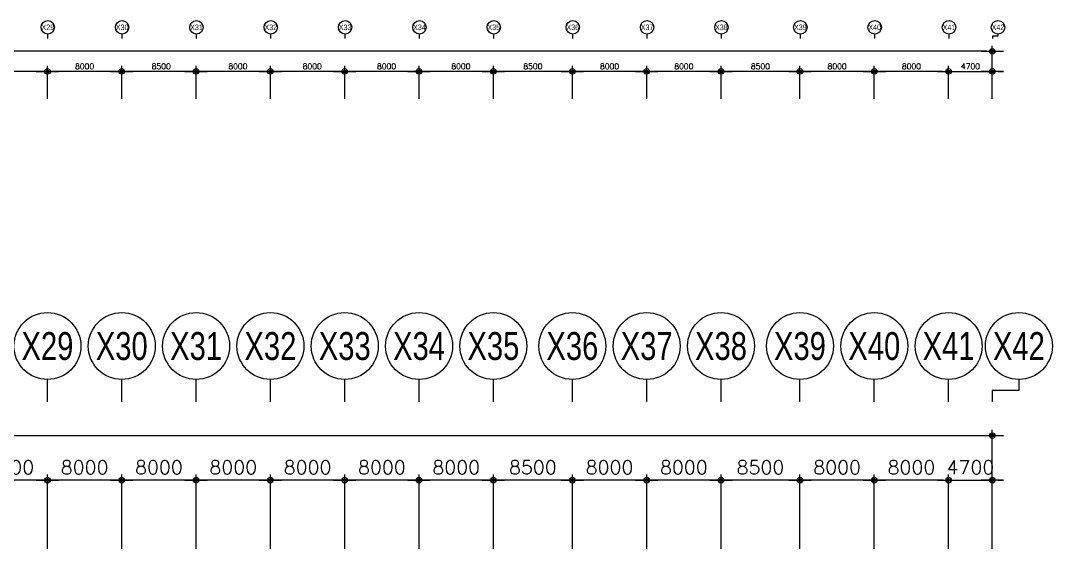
# Model space of a CAD drawing. Header units: millimetres. Extents: x -7614 to 421357, y 87385 to 341757.
# Drawn here: x 305285 to 416337, y 284311 to 341757 of the extents above; entities that cross this region are included whole.
import ezdxf
from ezdxf.enums import TextEntityAlignment as Align

# ---------------------------------------------------------------- set-up
doc = ezdxf.new("R2010")
doc.units = ezdxf.units.MM
doc.header["$LTSCALE"] = 600
doc.header["$MEASUREMENT"] = 0
doc.layers.get('0').update_dxf_attribs({"linetype": 'CONTINUOUS', "lineweight": 0})
doc.layers.get('DEFPOINTS').update_dxf_attribs({"linetype": 'CONTINUOUS'})
doc.layers.add('DIM', color=7, linetype='CONTINUOUS')
doc.layers.add('e-plan', color=9, linetype='CONTINUOUS')
doc.styles.add('htw', font='Dotum.ttf')
doc.styles.add('kiahn', font='romans.shx', dxfattribs={"bigfont": 'cadhs.shx'})
doc.styles.add('YS1-UNIT$0$kiahn', font='romans.shx', dxfattribs={"bigfont": 'WHGTXT.shx'})
doc.dimstyles.new('YS1-UNIT$0$KIAHN', dxfattribs={"dimscale": 0.5, "dimtxt": 2.5, "dimasz": 1, "dimexe": 1, "dimexo": 1, "dimgap": 1, "dimtad": 1, "dimdec": 0, "dimzin": 1, "dimdsep": 46, "dimtxsty": 'YS1-UNIT$0$kiahn', "dimblk1": 'YS1-UNIT$0$DIMDOT', "dimblk2": 'YS1-UNIT$0$DIMDOT', "dimsah": 1, "dimcen": 0, "dimadec": 0, "dimazin": 0, "dimtfac": 1, "dimtdec": 0, "dimtix": 1, "dimtmove": 2, "dimatfit": 3, "dimldrblk": 'YS1-UNIT$0$DIMDOT', "dimfxl": 1, "dimtolj": 1, "dimtzin": 1, "dimarcsym": 0})

# ---------------------------------------------------------------- blocks, each defined once
blk = doc.blocks.new('YS1-UNIT$0$DIMDOT')
blk.add_line((-2, 0), (2, 0))
for radius in [0.5, 0.25]:
    blk.add_circle((0, 0), radius)
blk = doc.blocks.new('*D43')
at = {"layer": 'DEFPOINTS', "color": 0, "transparency": 16777216}
for p in [(-106940, 34020), (-106940, 26034), (-98940, 26034)]:
    blk.add_point(p, dxfattribs=at)
at = {"layer": 'e-plan', "color": 0, "lineweight": -2, "transparency": 16777216}
for p, q in [((-106940, 26634), (-106940, 34620)), ((-98940, 26634), (-98940, 34620)), ((-99540, 34020), (-106340, 34020))]:
    blk.add_line(p, q, dxfattribs=at)
at = {"layer": 'e-plan', "color": 0, "lineweight": -2, "transparency": 16777216, "xscale": 600, "yscale": 600, "zscale": 600, "rotation": 180}
blk.add_blockref('YS1-UNIT$0$DIMDOT', (-106940, 34020), dxfattribs=at)
at = {"layer": 'e-plan', "color": 0, "lineweight": -2, "transparency": 16777216, "xscale": 600, "yscale": 600, "zscale": 600}
blk.add_blockref('YS1-UNIT$0$DIMDOT', (-98940, 34020), dxfattribs=at)
at = {"layer": 'e-plan', "color": 0, "transparency": 16777216, "insert": (-102940, 35402), "char_height": 1500, "attachment_point": 5, "style": 'kiahn'}
blk.add_mtext('\\A1;8000', dxfattribs=at)
blk = doc.blocks.new('*D45')
at = {"layer": 'DEFPOINTS', "color": 0, "transparency": 16777216}
for p in [(-114940, 34020), (-114940, 26034), (-106940, 26034)]:
    blk.add_point(p, dxfattribs=at)
at = {"layer": 'e-plan', "color": 0, "lineweight": -2, "transparency": 16777216}
for p, q in [((-114940, 26634), (-114940, 34620)), ((-106940, 26634), (-106940, 34620)), ((-107540, 34020), (-114340, 34020))]:
    blk.add_line(p, q, dxfattribs=at)
at = {"layer": 'e-plan', "color": 0, "lineweight": -2, "transparency": 16777216, "xscale": 600, "yscale": 600, "zscale": 600, "rotation": 180}
blk.add_blockref('YS1-UNIT$0$DIMDOT', (-114940, 34020), dxfattribs=at)
at = {"layer": 'e-plan', "color": 0, "lineweight": -2, "transparency": 16777216, "xscale": 600, "yscale": 600, "zscale": 600}
blk.add_blockref('YS1-UNIT$0$DIMDOT', (-106940, 34020), dxfattribs=at)
at = {"layer": 'e-plan', "color": 0, "transparency": 16777216, "insert": (-110940, 35402), "char_height": 1500, "attachment_point": 5, "style": 'kiahn'}
blk.add_mtext('\\A1;8000', dxfattribs=at)
blk = doc.blocks.new('*D46')
at = {"layer": 'DEFPOINTS', "color": 0, "transparency": 16777216}
for p in [(-90940, 34020), (-90940, 26034), (-82940, 26034)]:
    blk.add_point(p, dxfattribs=at)
at = {"layer": 'e-plan', "color": 0, "lineweight": -2, "transparency": 16777216}
for p, q in [((-90940, 26634), (-90940, 34620)), ((-82940, 26634), (-82940, 34620)), ((-83540, 34020), (-90340, 34020))]:
    blk.add_line(p, q, dxfattribs=at)
at = {"layer": 'e-plan', "color": 0, "lineweight": -2, "transparency": 16777216, "xscale": 600, "yscale": 600, "zscale": 600, "rotation": 180}
blk.add_blockref('YS1-UNIT$0$DIMDOT', (-90940, 34020), dxfattribs=at)
at = {"layer": 'e-plan', "color": 0, "lineweight": -2, "transparency": 16777216, "xscale": 600, "yscale": 600, "zscale": 600}
blk.add_blockref('YS1-UNIT$0$DIMDOT', (-82940, 34020), dxfattribs=at)
at = {"layer": 'e-plan', "color": 0, "transparency": 16777216, "insert": (-86940, 35402), "char_height": 1500, "attachment_point": 5, "style": 'kiahn'}
blk.add_mtext('\\A1;8000', dxfattribs=at)
blk = doc.blocks.new('*D47')
at = {"layer": 'DEFPOINTS', "color": 0, "transparency": 16777216}
for p in [(-98940, 34020), (-98940, 26034), (-90940, 26034)]:
    blk.add_point(p, dxfattribs=at)
at = {"layer": 'e-plan', "color": 0, "lineweight": -2, "transparency": 16777216}
for p, q in [((-98940, 26634), (-98940, 34620)), ((-90940, 26634), (-90940, 34620)), ((-91540, 34020), (-98340, 34020))]:
    blk.add_line(p, q, dxfattribs=at)
at = {"layer": 'e-plan', "color": 0, "lineweight": -2, "transparency": 16777216, "xscale": 600, "yscale": 600, "zscale": 600, "rotation": 180}
blk.add_blockref('YS1-UNIT$0$DIMDOT', (-98940, 34020), dxfattribs=at)
at = {"layer": 'e-plan', "color": 0, "lineweight": -2, "transparency": 16777216, "xscale": 600, "yscale": 600, "zscale": 600}
blk.add_blockref('YS1-UNIT$0$DIMDOT', (-90940, 34020), dxfattribs=at)
at = {"layer": 'e-plan', "color": 0, "transparency": 16777216, "insert": (-94940, 35402), "char_height": 1500, "attachment_point": 5, "style": 'kiahn'}
blk.add_mtext('\\A1;8000', dxfattribs=at)
blk = doc.blocks.new('*D48')
at = {"layer": 'DEFPOINTS', "color": 0, "transparency": 16777216}
for p in [(-66940, 34020), (-66940, 26034), (-58940, 26034)]:
    blk.add_point(p, dxfattribs=at)
at = {"layer": 'e-plan', "color": 0, "lineweight": -2, "transparency": 16777216}
for p, q in [((-66940, 26634), (-66940, 34620)), ((-58940, 26634), (-58940, 34620)), ((-59540, 34020), (-66340, 34020))]:
    blk.add_line(p, q, dxfattribs=at)
at = {"layer": 'e-plan', "color": 0, "lineweight": -2, "transparency": 16777216, "xscale": 600, "yscale": 600, "zscale": 600, "rotation": 180}
blk.add_blockref('YS1-UNIT$0$DIMDOT', (-66940, 34020), dxfattribs=at)
at = {"layer": 'e-plan', "color": 0, "lineweight": -2, "transparency": 16777216, "xscale": 600, "yscale": 600, "zscale": 600}
blk.add_blockref('YS1-UNIT$0$DIMDOT', (-58940, 34020), dxfattribs=at)
at = {"layer": 'e-plan', "color": 0, "transparency": 16777216, "insert": (-62940, 35402), "char_height": 1500, "attachment_point": 5, "style": 'kiahn'}
blk.add_mtext('\\A1;8000', dxfattribs=at)
blk = doc.blocks.new('*D49')
at = {"layer": 'DEFPOINTS', "color": 0, "transparency": 16777216}
for p in [(-82940, 34020), (-82940, 26034), (-74940, 26034)]:
    blk.add_point(p, dxfattribs=at)
at = {"layer": 'e-plan', "color": 0, "lineweight": -2, "transparency": 16777216}
for p, q in [((-82940, 26634), (-82940, 34620)), ((-74940, 26634), (-74940, 34620)), ((-75540, 34020), (-82340, 34020))]:
    blk.add_line(p, q, dxfattribs=at)
at = {"layer": 'e-plan', "color": 0, "lineweight": -2, "transparency": 16777216, "xscale": 600, "yscale": 600, "zscale": 600, "rotation": 180}
blk.add_blockref('YS1-UNIT$0$DIMDOT', (-82940, 34020), dxfattribs=at)
at = {"layer": 'e-plan', "color": 0, "lineweight": -2, "transparency": 16777216, "xscale": 600, "yscale": 600, "zscale": 600}
blk.add_blockref('YS1-UNIT$0$DIMDOT', (-74940, 34020), dxfattribs=at)
at = {"layer": 'e-plan', "color": 0, "transparency": 16777216, "insert": (-78940, 35402), "char_height": 1500, "attachment_point": 5, "style": 'kiahn'}
blk.add_mtext('\\A1;8000', dxfattribs=at)
blk = doc.blocks.new('*D50')
at = {"layer": 'DEFPOINTS', "color": 0, "transparency": 16777216}
for p in [(-74940, 34020), (-74940, 26034), (-66940, 26034)]:
    blk.add_point(p, dxfattribs=at)
at = {"layer": 'e-plan', "color": 0, "lineweight": -2, "transparency": 16777216}
for p, q in [((-74940, 26634), (-74940, 34620)), ((-66940, 26634), (-66940, 34620)), ((-67540, 34020), (-74340, 34020))]:
    blk.add_line(p, q, dxfattribs=at)
at = {"layer": 'e-plan', "color": 0, "lineweight": -2, "transparency": 16777216, "xscale": 600, "yscale": 600, "zscale": 600, "rotation": 180}
blk.add_blockref('YS1-UNIT$0$DIMDOT', (-74940, 34020), dxfattribs=at)
at = {"layer": 'e-plan', "color": 0, "lineweight": -2, "transparency": 16777216, "xscale": 600, "yscale": 600, "zscale": 600}
blk.add_blockref('YS1-UNIT$0$DIMDOT', (-66940, 34020), dxfattribs=at)
at = {"layer": 'e-plan', "color": 0, "transparency": 16777216, "insert": (-70940, 35402), "char_height": 1500, "attachment_point": 5, "style": 'kiahn'}
blk.add_mtext('\\A1;8000', dxfattribs=at)
blk = doc.blocks.new('*D51')
at = {"layer": 'DEFPOINTS', "color": 0, "transparency": 16777216}
for p in [(-42440, 34020), (-42440, 26034), (-34440, 26034)]:
    blk.add_point(p, dxfattribs=at)
at = {"layer": 'e-plan', "color": 0, "lineweight": -2, "transparency": 16777216}
for p, q in [((-42440, 26634), (-42440, 34620)), ((-34440, 26634), (-34440, 34620)), ((-35040, 34020), (-41840, 34020))]:
    blk.add_line(p, q, dxfattribs=at)
at = {"layer": 'e-plan', "color": 0, "lineweight": -2, "transparency": 16777216, "xscale": 600, "yscale": 600, "zscale": 600, "rotation": 180}
blk.add_blockref('YS1-UNIT$0$DIMDOT', (-42440, 34020), dxfattribs=at)
at = {"layer": 'e-plan', "color": 0, "lineweight": -2, "transparency": 16777216, "xscale": 600, "yscale": 600, "zscale": 600}
blk.add_blockref('YS1-UNIT$0$DIMDOT', (-34440, 34020), dxfattribs=at)
at = {"layer": 'e-plan', "color": 0, "transparency": 16777216, "insert": (-38440, 35402), "char_height": 1500, "attachment_point": 5, "style": 'kiahn'}
blk.add_mtext('\\A1;8000', dxfattribs=at)
blk = doc.blocks.new('*D52')
at = {"layer": 'DEFPOINTS', "color": 0, "transparency": 16777216}
for p in [(-34440, 34020), (-34440, 26034), (-25940, 26034)]:
    blk.add_point(p, dxfattribs=at)
at = {"layer": 'e-plan', "color": 0, "lineweight": -2, "transparency": 16777216}
for p, q in [((-34440, 26634), (-34440, 34620)), ((-25940, 26634), (-25940, 34620)), ((-26540, 34020), (-33840, 34020))]:
    blk.add_line(p, q, dxfattribs=at)
at = {"layer": 'e-plan', "color": 0, "lineweight": -2, "transparency": 16777216, "xscale": 600, "yscale": 600, "zscale": 600, "rotation": 180}
blk.add_blockref('YS1-UNIT$0$DIMDOT', (-34440, 34020), dxfattribs=at)
at = {"layer": 'e-plan', "color": 0, "lineweight": -2, "transparency": 16777216, "xscale": 600, "yscale": 600, "zscale": 600}
blk.add_blockref('YS1-UNIT$0$DIMDOT', (-25940, 34020), dxfattribs=at)
at = {"layer": 'e-plan', "color": 0, "transparency": 16777216, "insert": (-30190, 35402), "char_height": 1500, "attachment_point": 5, "style": 'kiahn'}
blk.add_mtext('\\A1;8500', dxfattribs=at)
blk = doc.blocks.new('*D53')
at = {"layer": 'DEFPOINTS', "color": 0, "transparency": 16777216}
for p in [(-25940, 34020), (-25940, 26034), (-17940, 26034)]:
    blk.add_point(p, dxfattribs=at)
at = {"layer": 'e-plan', "color": 0, "lineweight": -2, "transparency": 16777216}
for p, q in [((-25940, 26634), (-25940, 34620)), ((-17940, 26634), (-17940, 34620)), ((-18540, 34020), (-25340, 34020))]:
    blk.add_line(p, q, dxfattribs=at)
at = {"layer": 'e-plan', "color": 0, "lineweight": -2, "transparency": 16777216, "xscale": 600, "yscale": 600, "zscale": 600, "rotation": 180}
blk.add_blockref('YS1-UNIT$0$DIMDOT', (-25940, 34020), dxfattribs=at)
at = {"layer": 'e-plan', "color": 0, "lineweight": -2, "transparency": 16777216, "xscale": 600, "yscale": 600, "zscale": 600}
blk.add_blockref('YS1-UNIT$0$DIMDOT', (-17940, 34020), dxfattribs=at)
at = {"layer": 'e-plan', "color": 0, "transparency": 16777216, "insert": (-21940, 35402), "char_height": 1500, "attachment_point": 5, "style": 'kiahn'}
blk.add_mtext('\\A1;8000', dxfattribs=at)
blk = doc.blocks.new('*D54')
at = {"layer": 'DEFPOINTS', "color": 0, "transparency": 16777216}
for p in [(-17940, 34020), (-17940, 26034), (-9940, 26034)]:
    blk.add_point(p, dxfattribs=at)
at = {"layer": 'e-plan', "color": 0, "lineweight": -2, "transparency": 16777216}
for p, q in [((-17940, 26634), (-17940, 34620)), ((-9940, 26634), (-9940, 34620)), ((-10540, 34020), (-17340, 34020))]:
    blk.add_line(p, q, dxfattribs=at)
at = {"layer": 'e-plan', "color": 0, "lineweight": -2, "transparency": 16777216, "xscale": 600, "yscale": 600, "zscale": 600, "rotation": 180}
blk.add_blockref('YS1-UNIT$0$DIMDOT', (-17940, 34020), dxfattribs=at)
at = {"layer": 'e-plan', "color": 0, "lineweight": -2, "transparency": 16777216, "xscale": 600, "yscale": 600, "zscale": 600}
blk.add_blockref('YS1-UNIT$0$DIMDOT', (-9940, 34020), dxfattribs=at)
at = {"layer": 'e-plan', "color": 0, "transparency": 16777216, "insert": (-13940, 35402), "char_height": 1500, "attachment_point": 5, "style": 'kiahn'}
blk.add_mtext('\\A1;8000', dxfattribs=at)
blk = doc.blocks.new('b')
at = {"layer": 'DIM'}
blk.add_line((0, 0), (0, 4), dxfattribs=at)
blk.add_circle((0, 10), 6, dxfattribs=at)
blk = doc.blocks.new('*D57')
at = {"layer": 'DEFPOINTS', "color": 0, "transparency": 16777216}
for p in [(-5240, 34020), (-9940, 26034), (-5240, 26034)]:
    blk.add_point(p, dxfattribs=at)
at = {"layer": 'e-plan', "color": 0, "lineweight": -2, "transparency": 16777216}
for p, q in [((-9940, 26634), (-9940, 34620)), ((-5240, 26634), (-5240, 34620)), ((-10540, 34020), (-11140, 34020)), ((-9940, 34020), (-5240, 34020)), ((-4640, 34020), (-4040, 34020))]:
    blk.add_line(p, q, dxfattribs=at)
at = {"layer": 'e-plan', "color": 0, "lineweight": -2, "transparency": 16777216, "xscale": 600, "yscale": 600, "zscale": 600}
blk.add_blockref('YS1-UNIT$0$DIMDOT', (-9940, 34020), dxfattribs=at)
at = {"layer": 'e-plan', "color": 0, "lineweight": -2, "transparency": 16777216, "xscale": 600, "yscale": 600, "zscale": 600, "rotation": 180}
blk.add_blockref('YS1-UNIT$0$DIMDOT', (-5240, 34020), dxfattribs=at)
at = {"layer": 'e-plan', "color": 0, "transparency": 16777216, "insert": (-7590, 35401), "char_height": 1500, "attachment_point": 5, "style": 'kiahn'}
blk.add_mtext('\\A1;4700', dxfattribs=at)
blk = doc.blocks.new('*D58')
at = {"layer": 'DEFPOINTS', "color": 0, "transparency": 16777216}
for p in [(-58940, 34020), (-58940, 26034), (-50440, 26034)]:
    blk.add_point(p, dxfattribs=at)
at = {"layer": 'e-plan', "color": 0, "lineweight": -2, "transparency": 16777216}
for p, q in [((-58940, 26634), (-58940, 34620)), ((-50440, 26634), (-50440, 34620)), ((-51040, 34020), (-58340, 34020))]:
    blk.add_line(p, q, dxfattribs=at)
at = {"layer": 'e-plan', "color": 0, "lineweight": -2, "transparency": 16777216, "xscale": 600, "yscale": 600, "zscale": 600, "rotation": 180}
blk.add_blockref('YS1-UNIT$0$DIMDOT', (-58940, 34020), dxfattribs=at)
at = {"layer": 'e-plan', "color": 0, "lineweight": -2, "transparency": 16777216, "xscale": 600, "yscale": 600, "zscale": 600}
blk.add_blockref('YS1-UNIT$0$DIMDOT', (-50440, 34020), dxfattribs=at)
at = {"layer": 'e-plan', "color": 0, "transparency": 16777216, "insert": (-54690, 35402), "char_height": 1500, "attachment_point": 5, "style": 'kiahn'}
blk.add_mtext('\\A1;8500', dxfattribs=at)
blk = doc.blocks.new('*D59')
at = {"layer": 'DEFPOINTS', "color": 0, "transparency": 16777216}
for p in [(-50440, 34020), (-50440, 26034), (-42440, 26034)]:
    blk.add_point(p, dxfattribs=at)
at = {"layer": 'e-plan', "color": 0, "lineweight": -2, "transparency": 16777216}
for p, q in [((-50440, 26634), (-50440, 34620)), ((-42440, 26634), (-42440, 34620)), ((-43040, 34020), (-49840, 34020))]:
    blk.add_line(p, q, dxfattribs=at)
at = {"layer": 'e-plan', "color": 0, "lineweight": -2, "transparency": 16777216, "xscale": 600, "yscale": 600, "zscale": 600, "rotation": 180}
blk.add_blockref('YS1-UNIT$0$DIMDOT', (-50440, 34020), dxfattribs=at)
at = {"layer": 'e-plan', "color": 0, "lineweight": -2, "transparency": 16777216, "xscale": 600, "yscale": 600, "zscale": 600}
blk.add_blockref('YS1-UNIT$0$DIMDOT', (-42440, 34020), dxfattribs=at)
at = {"layer": 'e-plan', "color": 0, "transparency": 16777216, "insert": (-46440, 35402), "char_height": 1500, "attachment_point": 5, "style": 'kiahn'}
blk.add_mtext('\\A1;8000', dxfattribs=at)
blk = doc.blocks.new('*D63')
at = {"layer": 'DEFPOINTS', "color": 0, "transparency": 16777216}
for p in [(-5240, 38820), (-337740, 26034), (-5240, 26034)]:
    blk.add_point(p, dxfattribs=at)
at = {"layer": 'e-plan', "color": 0, "lineweight": -2, "transparency": 16777216}
for p, q in [((-337740, 26634), (-337740, 39420)), ((-5240, 26634), (-5240, 39420)), ((-337140, 38820), (-5840, 38820))]:
    blk.add_line(p, q, dxfattribs=at)
at = {"layer": 'e-plan', "color": 0, "lineweight": -2, "transparency": 16777216, "xscale": 600, "yscale": 600, "zscale": 600, "rotation": 180}
blk.add_blockref('YS1-UNIT$0$DIMDOT', (-337740, 38820), dxfattribs=at)
at = {"layer": 'e-plan', "color": 0, "lineweight": -2, "transparency": 16777216, "xscale": 600, "yscale": 600, "zscale": 600}
blk.add_blockref('YS1-UNIT$0$DIMDOT', (-5240, 38820), dxfattribs=at)
at = {"layer": 'e-plan', "color": 0, "transparency": 16777216, "insert": (-171490, 40203), "char_height": 1500, "attachment_point": 5, "style": 'kiahn'}
blk.add_mtext('\\A1;332500', dxfattribs=at)
blk = doc.blocks.new('A$C322519D2')
at = {"layer": 'e-plan'}
blk.add_lwpolyline([(-2373.6, 44856.3), (-2373.6, 43656.3), (-5240, 43656.3), (-5240, 42456.3)], dxfattribs=at)
blk.add_circle((-2373.6, 48456.3), 3600, dxfattribs=at)
at = {"layer": 'e-plan', "xscale": 600, "yscale": 600, "zscale": 600}
for p in [(-106940, 42456.3), (-98940, 42456.3), (-90940, 42456.3), (-82940, 42456.3), (-74940, 42456.3), (-66940, 42456.3), (-58940, 42456.3), (-50440, 42456.3), (-42440, 42456.3), (-34440, 42456.3), (-25940, 42456.3), (-17940, 42456.3), (-9940, 42456.3)]:
    blk.add_blockref('b', p, dxfattribs=at)
at = {"layer": 'e-plan', "style": 'htw', "width": 0.8}
for s, p in [('X29', (-106940, 48456.3)), ('X30', (-98940, 48456.3)), ('X31', (-90940, 48456.3)), ('X32', (-82940, 48456.3)), ('X33', (-74940, 48456.3)), ('X34', (-66940, 48456.3)), ('X35', (-58940, 48456.3)), ('X36', (-50440, 48456.3)), ('X37', (-42440, 48456.3)), ('X38', (-34440, 48456.3)), ('X39', (-25940, 48456.3)), ('X40', (-17940, 48456.3)), ('X42', (-2373.6, 48456.3)), ('X41', (-9940, 48456.3))]:
    blk.add_text(s, height=3000, dxfattribs=at).set_placement(p, align=Align.MIDDLE_CENTER)
at = {"layer": 'e-plan'}
for base, p1, picture, middle in [((-5240, 38819.6), (-337740, 26034.3), '*D63', (-171490, 40203.2)), ((-5240, 34019.6), (-9940, 26034.3), '*D57', (-7590, 35401.2))]:
    dim = blk.add_linear_dim(base=base, p1=p1, p2=(-5240, 26034.3), angle=180, dimstyle='YS1-UNIT$0$KIAHN', override={"dimscale": 600, "dimtxsty": 'kiahn'}, dxfattribs=at)
    dim.commit()
    dim.dimension.update_dxf_attribs({"geometry": picture, "text_midpoint": middle})
for base, p1, p2, picture, middle in [((-114940, 34019.6), (-106940, 26034.3), (-114940, 26034.3), '*D45', (-110940, 35402.2)), ((-106940, 34019.6), (-98940, 26034.3), (-106940, 26034.3), '*D43', (-102940, 35402.2)), ((-98940, 34019.6), (-90940, 26034.3), (-98940, 26034.3), '*D47', (-94940, 35402.2)), ((-90940, 34019.6), (-82940, 26034.3), (-90940, 26034.3), '*D46', (-86940, 35402.2)), ((-82940, 34019.6), (-74940, 26034.3), (-82940, 26034.3), '*D49', (-78940, 35402.2)), ((-74940, 34019.6), (-66940, 26034.3), (-74940, 26034.3), '*D50', (-70940, 35402.2)), ((-66940, 34019.6), (-58940, 26034.3), (-66940, 26034.3), '*D48', (-62940, 35402.2)), ((-58940, 34019.6), (-50440, 26034.3), (-58940, 26034.3), '*D58', (-54690, 35402.2)), ((-50440, 34019.6), (-42440, 26034.3), (-50440, 26034.3), '*D59', (-46440, 35402.2)), ((-42440, 34019.6), (-34440, 26034.3), (-42440, 26034.3), '*D51', (-38440, 35402.2)), ((-34440, 34019.6), (-25940, 26034.3), (-34440, 26034.3), '*D52', (-30190, 35402.2)), ((-25940, 34019.6), (-17940, 26034.3), (-25940, 26034.3), '*D53', (-21940, 35402.2)), ((-17940, 34019.6), (-9940, 26034.3), (-17940, 26034.3), '*D54', (-13940, 35402.2))]:
    dim = blk.add_linear_dim(base=base, p1=p1, p2=p2, dimstyle='YS1-UNIT$0$KIAHN', override={"dimscale": 600, "dimtxsty": 'kiahn'}, dxfattribs=at)
    dim.commit()
    dim.dimension.update_dxf_attribs({"geometry": picture, "text_midpoint": middle})

msp = doc.modelspace()

# ---------------------------------------------------------------- linework, layer by layer
at = {"layer": 'e-plan'}
for p, q in [((308211, 339837), (308211, 340317)), ((316211, 339837), (316211, 340317)), ((324211, 339837), (324211, 340317)), ((332211, 339837), (332211, 340317)), ((340211, 339837), (340211, 340317)), ((348211, 339837), (348211, 340317)), ((356211, 339837), (356211, 340317)), ((364711, 339837), (364711, 340317)), ((372711, 339837), (372711, 340317)), ((380711, 339837), (380711, 340317)), ((389211, 339837), (389211, 340317)), ((397211, 339837), (397211, 340317)), ((405211, 339837), (405211, 340317)), ((410484, 340077), (409911, 340077)), ((409911, 340077), (409911, 339837)), ((410484, 340317), (410484, 340077)), ((409870, 333327), (409870, 339055)), ((409270, 338455), (77970, 338455)), ((308170, 333327), (308170, 336892)), ((308170, 333327), (308170, 336892)), ((316170, 333327), (316170, 336892)), ((316170, 333327), (316170, 336892)), ((324170, 333327), (324170, 336892)), ((324170, 333327), (324170, 336892)), ((332170, 333327), (332170, 336892)), ((332170, 333327), (332170, 336892)), ((340170, 333327), (340170, 336892)), ((340170, 333327), (340170, 336892)), ((348170, 333327), (348170, 336892)), ((348170, 333327), (348170, 336892)), ((356170, 333327), (356170, 336892)), ((356170, 333327), (356170, 336892)), ((364670, 333327), (364670, 336892)), ((364670, 333327), (364670, 336892)), ((372670, 333327), (372670, 336892)), ((372670, 333327), (372670, 336892)), ((380670, 333327), (380670, 336892)), ((380670, 333327), (380670, 336892)), ((389170, 333327), (389170, 336892)), ((389170, 333327), (389170, 336892)), ((397170, 333327), (397170, 336892)), ((397170, 333327), (397170, 336892)), ((405170, 333327), (405170, 336892)), ((405170, 333327), (405170, 336892)), ((409870, 333327), (409870, 336892)), ((307570, 336292), (300770, 336292)), ((315570, 336292), (308770, 336292)), ((323570, 336292), (316770, 336292)), ((331570, 336292), (324770, 336292)), ((339570, 336292), (332770, 336292)), ((347570, 336292), (340770, 336292)), ((355570, 336292), (348770, 336292)), ((364070, 336292), (356770, 336292)), ((372070, 336292), (365270, 336292)), ((380070, 336292), (373270, 336292)), ((388570, 336292), (381270, 336292)), ((396570, 336292), (389770, 336292)), ((404570, 336292), (397770, 336292)), ((404570, 336292), (403970, 336292)), ((405170, 336292), (409870, 336292)), ((410470, 336292), (411070, 336292))]:
    msp.add_line(p, q, dxfattribs=at)
for centre in [(308211, 341037), (316211, 341037), (324211, 341037), (332211, 341037), (340211, 341037), (348211, 341037), (356211, 341037), (364711, 341037), (372711, 341037), (380711, 341037), (389211, 341037), (397211, 341037), (405211, 341037), (410484, 341037)]:
    msp.add_circle(centre, 720, dxfattribs=at)

# ---------------------------------------------------------------- block references
at = {"layer": 'e-plan', "xscale": 600, "yscale": 600, "zscale": 600}
for p in [(409870, 338455), (308170, 336292), (316170, 336292), (324170, 336292), (332170, 336292), (340170, 336292), (348170, 336292), (356170, 336292), (364670, 336292), (372670, 336292), (380670, 336292), (389170, 336292), (397170, 336292), (405170, 336292), (405170, 336292)]:
    msp.add_blockref('YS1-UNIT$0$DIMDOT', p, dxfattribs=at)
at = {"layer": 'e-plan', "xscale": 600, "yscale": 600, "zscale": 600, "rotation": 180}
for p in [(308170, 336292), (316170, 336292), (324170, 336292), (332170, 336292), (340170, 336292), (348170, 336292), (356170, 336292), (364670, 336292), (372670, 336292), (380670, 336292), (389170, 336292), (397170, 336292), (409870, 336292)]:
    msp.add_blockref('YS1-UNIT$0$DIMDOT', p, dxfattribs=at)
at = {"layer": 'e-plan'}
msp.add_blockref('A$C322519D2', (415110, 258277), dxfattribs=at)

# ---------------------------------------------------------------- texts
at = {"layer": 'e-plan', "style": 'htw', "width": 0.8}
for s, p in [('X29', (308211, 341037)), ('X30', (316211, 341037)), ('X31', (324211, 341037)), ('X32', (332211, 341037)), ('X33', (340211, 341037)), ('X34', (348211, 341037)), ('X35', (356211, 341037)), ('X36', (364711, 341037)), ('X37', (372711, 341037)), ('X38', (380711, 341037)), ('X39', (389211, 341037)), ('X40', (397211, 341037)), ('X41', (405211, 341037)), ('X42', (410484, 341037))]:
    msp.add_text(s, height=600, dxfattribs=at).set_placement(p, align=Align.MIDDLE_CENTER)
at = {"layer": 'e-plan', "char_height": 600, "attachment_point": 5, "style": 'kiahn'}
for s, insert in [('\\A1;8000', (312170, 336832)), ('\\A1;8500', (320420, 336832)), ('\\A1;8000', (328670, 336832)), ('\\A1;8000', (336670, 336832)), ('\\A1;8000', (344670, 336832)), ('\\A1;8000', (352670, 336832)), ('\\A1;8500', (360420, 336832)), ('\\A1;8000', (368670, 336832)), ('\\A1;8000', (376670, 336832)), ('\\A1;8500', (384920, 336832)), ('\\A1;8000', (393170, 336832)), ('\\A1;8000', (401170, 336832)), ('\\A1;4700', (407520, 336832))]:
    msp.add_mtext(s, dxfattribs=dict(at, insert=insert))

doc.saveas('drawing.dxf')
